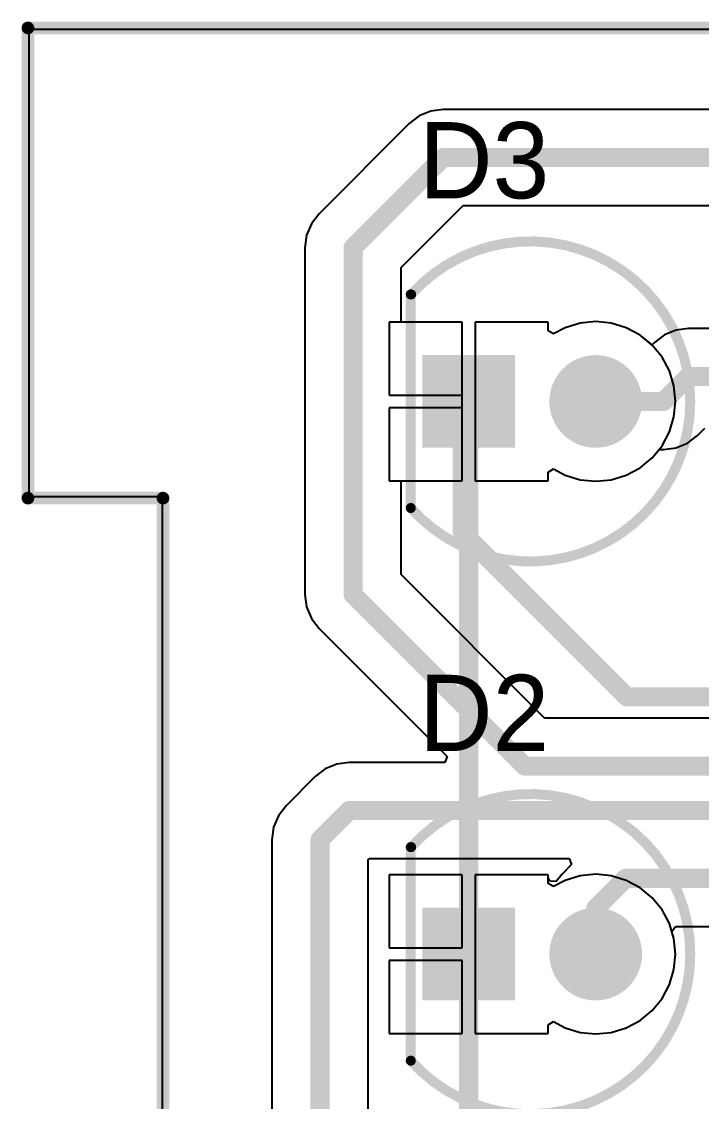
# Model space of a CAD drawing. Extents: x 2 to 5.35, y 2.27 to 3.73.
# Drawn here: x 1.998 to 2.533, y 2.885 to 3.735 of the extents above; entities that cross this region are included whole.
import ezdxf

# ---------------------------------------------------------------- set-up
doc = ezdxf.new("R2010")
doc.units = 0
doc.layers.get('0').update_dxf_attribs({"linetype": 'CONTINUOUS'})
for name, color, linetype in [('BOTTOMLAYER', 5, 'CONTINUOUS'), ('BOTTOMSOLDER', 6, 'CONTINUOUS'), ('MULTILAYER', 9, 'CONTINUOUS'), ('TOPLAYER', 1, 'CONTINUOUS'), ('TOPOVERLAY', 2, 'CONTINUOUS'), ('TOPSOLDER', 216, 'CONTINUOUS')]:
    doc.layers.add(name, color=color, linetype=linetype)

# ---------------------------------------------------------------- blocks, each defined once
blk = doc.blocks.new('LED5_8')
at = {"layer": 'BOTTOMLAYER', "const_width": 0.0325}
blk.add_lwpolyline([(-0.06625, 0, 1), (-0.03375, 0, 1)], format="xyb", close=True, dxfattribs=at)
at = {"layer": 'BOTTOMLAYER'}
blk.add_solid([(0.0175, -0.0325), (0.0825, -0.0325), (0.0175, 0.0325), (0.0825, 0.0325)], dxfattribs=at)
at = {"layer": 'BOTTOMSOLDER', "const_width": 0.0365}
blk.add_lwpolyline([(-0.06825, 0, 1), (-0.03175, 0, 1)], format="xyb", close=True, dxfattribs=at)
at = {"layer": 'BOTTOMSOLDER'}
blk.add_solid([(0.0135, -0.0365), (0.0865, -0.0365), (0.0135, 0.0365), (0.0865, 0.0365)], dxfattribs=at)
at = {"layer": 'MULTILAYER', "const_width": 0.0325}
blk.add_lwpolyline([(-0.06625, 0, 1), (-0.03375, 0, 1)], format="xyb", close=True, dxfattribs=at)
at = {"layer": 'MULTILAYER'}
blk.add_solid([(0.0175, -0.0325), (0.0825, -0.0325), (0.0175, 0.0325), (0.0825, 0.0325)], dxfattribs=at)
at = {"layer": 'TOPLAYER', "const_width": 0.0325}
blk.add_lwpolyline([(-0.06625, 0, 1), (-0.03375, 0, 1)], format="xyb", close=True, dxfattribs=at)
at = {"layer": 'TOPLAYER'}
blk.add_solid([(0.0175, -0.0325), (0.0825, -0.0325), (0.0175, 0.0325), (0.0825, 0.0325)], dxfattribs=at)
at = {"layer": 'TOPOVERLAY', "const_width": 0.007874}
blk.add_lwpolyline([(0.095264, -0.084228, -2.615077), (0.095565, 0.083892)], format="xyb", dxfattribs=at)
at = {"layer": 'TOPOVERLAY', "const_width": 0.003937}
for points in [[(0.093595, 0.083892, 1), (0.097532, 0.083892, 1)], [(0.093596, 0.083892, 1), (0.097533, 0.083892, 1)], [(0.093296, -0.084228, 1), (0.097233, -0.084228, 1)], [(0.093595, -0.084228, 1), (0.097532, -0.084228, 1)]]:
    blk.add_lwpolyline(points, format="xyb", close=True, dxfattribs=at)
at = {"layer": 'TOPOVERLAY', "const_width": 0.007874}
blk.add_lwpolyline([(0.095564, 0.083892), (0.095564, -0.084228)], dxfattribs=at)
at = {"layer": 'TOPSOLDER', "const_width": 0.0365}
blk.add_lwpolyline([(-0.06825, 0, 1), (-0.03175, 0, 1)], format="xyb", close=True, dxfattribs=at)
at = {"layer": 'TOPSOLDER'}
blk.add_solid([(0.0135, -0.0365), (0.0865, -0.0365), (0.0135, 0.0365), (0.0865, 0.0365)], dxfattribs=at)
blk = doc.blocks.new('LED5_9')
at = {"layer": 'BOTTOMLAYER', "const_width": 0.0325}
blk.add_lwpolyline([(-0.066251, 0.000001, 1), (-0.033751, 0.000001, 1)], format="xyb", close=True, dxfattribs=at)
at = {"layer": 'BOTTOMLAYER'}
blk.add_solid([(0.017499, -0.032499), (0.082499, -0.032499), (0.017499, 0.032501), (0.082499, 0.032501)], dxfattribs=at)
at = {"layer": 'BOTTOMSOLDER', "const_width": 0.0365}
blk.add_lwpolyline([(-0.068251, 0.000001, 1), (-0.031751, 0.000001, 1)], format="xyb", close=True, dxfattribs=at)
at = {"layer": 'BOTTOMSOLDER'}
blk.add_solid([(0.013499, -0.036499), (0.086499, -0.036499), (0.013499, 0.036501), (0.086499, 0.036501)], dxfattribs=at)
at = {"layer": 'MULTILAYER', "const_width": 0.0325}
blk.add_lwpolyline([(-0.066251, 0.000001, 1), (-0.033751, 0.000001, 1)], format="xyb", close=True, dxfattribs=at)
at = {"layer": 'MULTILAYER'}
blk.add_solid([(0.017499, -0.032499), (0.082499, -0.032499), (0.017499, 0.032501), (0.082499, 0.032501)], dxfattribs=at)
at = {"layer": 'TOPLAYER', "const_width": 0.0325}
blk.add_lwpolyline([(-0.066251, 0.000001, 1), (-0.033751, 0.000001, 1)], format="xyb", close=True, dxfattribs=at)
at = {"layer": 'TOPLAYER'}
blk.add_solid([(0.017499, -0.032499), (0.082499, -0.032499), (0.017499, 0.032501), (0.082499, 0.032501)], dxfattribs=at)
at = {"layer": 'TOPOVERLAY', "const_width": 0.007874}
blk.add_lwpolyline([(0.095264, -0.084228, -2.615077), (0.095565, 0.083892)], format="xyb", dxfattribs=at)
at = {"layer": 'TOPOVERLAY', "const_width": 0.003937}
for points in [[(0.093594, 0.083893, 1), (0.097531, 0.083893, 1)], [(0.093596, 0.083892, 1), (0.097533, 0.083892, 1)], [(0.093296, -0.084228, 1), (0.097233, -0.084228, 1)], [(0.093594, -0.084227, 1), (0.097531, -0.084227, 1)]]:
    blk.add_lwpolyline(points, format="xyb", close=True, dxfattribs=at)
at = {"layer": 'TOPOVERLAY', "const_width": 0.007874}
blk.add_lwpolyline([(0.095563, 0.083893), (0.095563, -0.084227)], dxfattribs=at)
at = {"layer": 'TOPSOLDER', "const_width": 0.0365}
blk.add_lwpolyline([(-0.068251, 0.000001, 1), (-0.031751, 0.000001, 1)], format="xyb", close=True, dxfattribs=at)
at = {"layer": 'TOPSOLDER'}
blk.add_solid([(0.013499, -0.036499), (0.086499, -0.036499), (0.013499, 0.036501), (0.086499, 0.036501)], dxfattribs=at)

msp = doc.modelspace()

# ---------------------------------------------------------------- linework, layer by layer
at = {"layer": 'BOTTOMLAYER'}
for p, q in [((2.004, 3.361), (2.004, 3.729)), ((2.004, 3.729), (2.952977, 3.729)), ((2.317539, 3.663428), (2.311088, 3.660756)), ((2.32021, 3.664535), (2.317539, 3.663428)), ((2.33, 3.665824), (2.32021, 3.664535)), ((2.8235, 3.665824), (2.33, 3.665824)), ((2.303255, 3.654745), (2.232255, 3.583745)), ((2.311088, 3.660756), (2.303255, 3.654745)), ((2.296824, 3.541333), (2.345667, 3.590176)), ((2.345667, 3.590176), (2.680268, 3.590176)), ((2.232255, 3.583745), (2.226244, 3.575912)), ((2.226244, 3.575912), (2.222465, 3.56679)), ((2.222465, 3.56679), (2.221176, 3.557)), ((2.221176, 3.557), (2.221176, 3.284)), ((2.296824, 3.4985), (2.296824, 3.541333)), ((2.345, 3.4985), (2.296824, 3.4985)), ((2.345, 3.43599), (2.345, 3.4985)), ((2.4125, 3.4985), (2.355, 3.4985)), ((2.355, 3.4985), (2.355, 3.43599)), ((2.4125, 3.491687), (2.4125, 3.4985)), ((2.425967, 3.494022), (2.416789, 3.489116)), ((2.437748, 3.497596), (2.425967, 3.494022)), ((2.45, 3.498802), (2.437748, 3.497596)), ((2.462252, 3.497596), (2.45, 3.498802)), ((2.474033, 3.494022), (2.462252, 3.497596)), ((2.484891, 3.488218), (2.474033, 3.494022)), ((2.523008, 3.493458), (2.513218, 3.492169)), ((2.540478, 3.493458), (2.523008, 3.493458)), ((2.416789, 3.489116), (2.4125, 3.491687)), ((2.494344, 3.480461), (2.484891, 3.488218)), ((2.504096, 3.48839), (2.496263, 3.482379)), ((2.513218, 3.492169), (2.504096, 3.48839)), ((2.496263, 3.482379), (2.494344, 3.480461)), ((2.345, 3.3735), (2.345, 3.43599)), ((2.355, 3.43599), (2.355, 3.3735)), ((2.522286, 3.403244), (2.530119, 3.409255)), ((2.530119, 3.409255), (2.535859, 3.414994)), ((2.513164, 3.399465), (2.522286, 3.403244)), ((2.484891, 3.383782), (2.494408, 3.391592)), ((2.494408, 3.391592), (2.499812, 3.398176)), ((2.499812, 3.398176), (2.503374, 3.398176)), ((2.503374, 3.398176), (2.513164, 3.399465)), ((2.4125, 3.380313), (2.416789, 3.382884)), ((2.416789, 3.382884), (2.425967, 3.377978)), ((2.474033, 3.377978), (2.484891, 3.383782)), ((2.4125, 3.3735), (2.4125, 3.380313)), ((2.425967, 3.377978), (2.437748, 3.374404)), ((2.437748, 3.374404), (2.45, 3.373198)), ((2.45, 3.373198), (2.462252, 3.374404)), ((2.462252, 3.374404), (2.474033, 3.377978)), ((2.296824, 3.299667), (2.296824, 3.3735)), ((2.296824, 3.3735), (2.345, 3.3735)), ((2.355, 3.3735), (2.4125, 3.3735)), ((2.107, 3.361), (2.004, 3.361)), ((2.109, 3.359), (2.107, 3.361)), ((2.109, 2.416), (2.109, 3.359)), ((2.409667, 3.186824), (2.296824, 3.299667)), ((2.221176, 3.284), (2.221176, 3.284)), ((2.221176, 3.284), (2.221176, 3.284)), ((2.221176, 3.284), (2.222465, 3.274211)), ((2.222465, 3.274211), (2.226244, 3.265088)), ((2.226244, 3.265088), (2.232255, 3.257255)), ((2.232255, 3.257255), (2.333066, 3.156443)), ((2.68, 3.186824), (2.409667, 3.186824)), ((2.333066, 3.156443), (2.331153, 3.151824)), ((2.237088, 3.146756), (2.229255, 3.140745)), ((2.246211, 3.150535), (2.237088, 3.146756)), ((2.256, 3.151824), (2.246211, 3.150535)), ((2.331153, 3.151824), (2.256, 3.151824)), ((2.229255, 3.140745), (2.206255, 3.117745)), ((2.206255, 3.117745), (2.200244, 3.109912)), ((2.200244, 3.109912), (2.196465, 3.100789)), ((2.196465, 3.100789), (2.195176, 3.091)), ((2.195176, 3.091), (2.195176, 2.458)), ((2.270824, 3.075333), (2.271667, 3.076176)), ((2.270824, 2.473667), (2.270824, 3.075333)), ((2.271667, 3.076176), (2.429153, 3.076176)), ((2.431066, 3.071557), (2.423256, 3.063747)), ((2.429153, 3.076176), (2.431066, 3.071557)), ((2.345001, 3.063499), (2.287501, 3.063499)), ((2.287501, 3.063499), (2.287501, 3.005999)), ((2.345001, 3.005999), (2.345001, 3.063499)), ((2.412501, 3.063499), (2.355001, 3.063499)), ((2.355001, 3.063499), (2.355001, 3.000989)), ((2.412501, 3.061244), (2.412501, 3.063499)), ((2.413954, 3.058527), (2.412501, 3.061244)), ((2.423256, 3.063747), (2.418937, 3.058118)), ((2.418937, 3.058118), (2.413954, 3.058527)), ((2.509916, 3.018794), (2.512894, 3.02281)), ((2.511597, 3.013251), (2.509916, 3.018794)), ((2.512894, 3.02281), (2.540478, 3.02281)), ((2.512804, 3.000999), (2.511597, 3.013251)), ((2.287501, 3.005999), (2.345001, 3.005999)), ((2.355001, 3.000989), (2.355001, 2.938499)), ((2.511597, 2.988747), (2.512804, 3.000999)), ((2.345001, 2.995999), (2.287501, 2.995999)), ((2.287501, 2.995999), (2.287501, 2.938499)), ((2.345001, 2.938499), (2.345001, 2.995999)), ((2.508023, 2.976966), (2.511597, 2.988747)), ((2.50222, 2.966108), (2.508023, 2.976966)), ((2.494409, 2.956591), (2.50222, 2.966108)), ((2.484892, 2.948781), (2.494409, 2.956591)), ((2.412501, 2.945312), (2.41679, 2.947883)), ((2.412501, 2.938499), (2.412501, 2.945312)), ((2.41679, 2.947883), (2.425968, 2.942977)), ((2.425968, 2.942977), (2.437749, 2.939404)), ((2.462253, 2.939404), (2.474035, 2.942977)), ((2.474035, 2.942977), (2.484892, 2.948781)), ((2.287501, 2.938499), (2.345001, 2.938499)), ((2.355001, 2.938499), (2.412501, 2.938499)), ((2.437749, 2.939404), (2.450001, 2.938197)), ((2.450001, 2.938197), (2.462253, 2.939404))]:
    msp.add_line(p, q, dxfattribs=at)
at = {"layer": 'BOTTOMLAYER', "const_width": 0.015}
for points in [[(2.259, 3.557), (2.33, 3.628)], [(2.33, 3.628), (2.76, 3.628)], [(2.259, 3.284), (2.259, 3.557)], [(2.503374, 3.436), (2.523008, 3.455634)], [(2.523008, 3.455634), (2.598478, 3.455634)], [(2.345, 3.333), (2.345, 3.436)], [(2.45, 3.436), (2.503374, 3.436)], [(2.345, 3.333), (2.4745, 3.2035)], [(2.259, 3.284), (2.394, 3.149)], [(2.4745, 3.2035), (2.6835, 3.2035)], [(2.394, 3.149), (2.68, 3.149)], [(2.233, 3.091), (2.256, 3.114)], [(2.256, 3.114), (2.64, 3.114)], [(2.233, 2.458), (2.233, 3.091)], [(2.450001, 3.037001), (2.473634, 3.060634)], [(2.473634, 3.060634), (2.598478, 3.060634)], [(2.450001, 3.000999), (2.450001, 3.037001)]]:
    msp.add_lwpolyline(points, dxfattribs=at)
at = {"layer": 'BOTTOMLAYER', "const_width": 0.0075}
for points in [[(2.32625, 3.628, 1), (2.33375, 3.628, 1)], [(2.32625, 3.628, 1), (2.33375, 3.628, 1)], [(2.25525, 3.557, 1), (2.26275, 3.557, 1)], [(2.25525, 3.557, 1), (2.26275, 3.557, 1)], [(2.519258, 3.455634, 1), (2.526758, 3.455634, 1)], [(2.519258, 3.455634, 1), (2.526758, 3.455634, 1)], [(2.34125, 3.436, 1), (2.34875, 3.436, 1)], [(2.44625, 3.436, 1), (2.45375, 3.436, 1)], [(2.499624, 3.436, 1), (2.507124, 3.436, 1)], [(2.499624, 3.436, 1), (2.507124, 3.436, 1)], [(2.34125, 3.333, 1), (2.34875, 3.333, 1)], [(2.34125, 3.333, 1), (2.34875, 3.333, 1)], [(2.25525, 3.284, 1), (2.26275, 3.284, 1)], [(2.25525, 3.284, 1), (2.26275, 3.284, 1)], [(2.47075, 3.2035, 1), (2.47825, 3.2035, 1)], [(2.47075, 3.2035, 1), (2.47825, 3.2035, 1)], [(2.39025, 3.149, 1), (2.39775, 3.149, 1)], [(2.39025, 3.149, 1), (2.39775, 3.149, 1)], [(2.25225, 3.114, 1), (2.25975, 3.114, 1)], [(2.25225, 3.114, 1), (2.25975, 3.114, 1)], [(2.22925, 3.091, 1), (2.23675, 3.091, 1)], [(2.22925, 3.091, 1), (2.23675, 3.091, 1)], [(2.469884, 3.060634, 1), (2.477384, 3.060634, 1)], [(2.469884, 3.060634, 1), (2.477384, 3.060634, 1)], [(2.446251, 3.037001, 1), (2.453751, 3.037001, 1)], [(2.446251, 3.037001, 1), (2.453751, 3.037001, 1)], [(2.446251, 3.000999, 1), (2.453751, 3.000999, 1)]]:
    msp.add_lwpolyline(points, format="xyb", close=True, dxfattribs=at)
at = {"layer": 'TOPLAYER'}
for p, q in [((2.004, 3.361), (2.004, 3.729)), ((2.004, 3.729), (5.349, 3.729)), ((2.345, 3.4985), (2.2875, 3.4985)), ((2.2875, 3.4985), (2.2875, 3.441)), ((2.345, 3.441), (2.345, 3.4985)), ((2.4125, 3.4985), (2.355, 3.4985)), ((2.355, 3.4985), (2.355, 3.43599)), ((2.4125, 3.491687), (2.4125, 3.4985)), ((2.425967, 3.494022), (2.416789, 3.489116)), ((2.437748, 3.497596), (2.425967, 3.494022)), ((2.45, 3.498802), (2.437748, 3.497596)), ((2.462252, 3.497596), (2.45, 3.498802)), ((2.474033, 3.494022), (2.462252, 3.497596)), ((2.484891, 3.488218), (2.474033, 3.494022)), ((2.416789, 3.489116), (2.4125, 3.491687)), ((2.494408, 3.480408), (2.484891, 3.488218)), ((2.502218, 3.470891), (2.494408, 3.480408)), ((2.508022, 3.460033), (2.502218, 3.470891)), ((2.511596, 3.448252), (2.508022, 3.460033)), ((2.512802, 3.436), (2.511596, 3.448252)), ((2.2875, 3.441), (2.345, 3.441)), ((2.355, 3.43599), (2.355, 3.3735)), ((2.511596, 3.423748), (2.512802, 3.436)), ((2.345, 3.431), (2.2875, 3.431)), ((2.2875, 3.431), (2.2875, 3.3735)), ((2.345, 3.3735), (2.345, 3.431)), ((2.508022, 3.411967), (2.511596, 3.423748)), ((2.502218, 3.401109), (2.508022, 3.411967)), ((2.494408, 3.391592), (2.502218, 3.401109)), ((2.484891, 3.383782), (2.494408, 3.391592)), ((2.4125, 3.380313), (2.416789, 3.382884)), ((2.416789, 3.382884), (2.425967, 3.377978)), ((2.474033, 3.377978), (2.484891, 3.383782)), ((2.4125, 3.3735), (2.4125, 3.380313)), ((2.425967, 3.377978), (2.437748, 3.374404)), ((2.437748, 3.374404), (2.45, 3.373198)), ((2.45, 3.373198), (2.462252, 3.374404)), ((2.462252, 3.374404), (2.474033, 3.377978)), ((2.2875, 3.3735), (2.345, 3.3735)), ((2.355, 3.3735), (2.4125, 3.3735)), ((2.107, 3.361), (2.004, 3.361)), ((2.109, 3.359), (2.107, 3.361)), ((2.109, 2.416), (2.109, 3.359)), ((2.345001, 3.063499), (2.287501, 3.063499)), ((2.287501, 3.063499), (2.287501, 3.005999)), ((2.345001, 3.005999), (2.345001, 3.063499)), ((2.412501, 3.063499), (2.355001, 3.063499)), ((2.355001, 3.063499), (2.355001, 3.000989)), ((2.412501, 3.056686), (2.412501, 3.063499)), ((2.437749, 3.062595), (2.425968, 3.059021)), ((2.450001, 3.063802), (2.437749, 3.062595)), ((2.462253, 3.062595), (2.450001, 3.063802)), ((2.474035, 3.059021), (2.462253, 3.062595)), ((2.41679, 3.054115), (2.412501, 3.056686)), ((2.425968, 3.059021), (2.41679, 3.054115)), ((2.484892, 3.053218), (2.474035, 3.059021)), ((2.494409, 3.045407), (2.484892, 3.053218)), ((2.50222, 3.03589), (2.494409, 3.045407)), ((2.508023, 3.025033), (2.50222, 3.03589)), ((2.511597, 3.013251), (2.508023, 3.025033)), ((2.512804, 3.000999), (2.511597, 3.013251)), ((2.287501, 3.005999), (2.345001, 3.005999)), ((2.355001, 3.000989), (2.355001, 2.938499)), ((2.511597, 2.988747), (2.512804, 3.000999)), ((2.345001, 2.995999), (2.287501, 2.995999)), ((2.287501, 2.995999), (2.287501, 2.938499)), ((2.345001, 2.938499), (2.345001, 2.995999)), ((2.508023, 2.976966), (2.511597, 2.988747)), ((2.50222, 2.966108), (2.508023, 2.976966)), ((2.494409, 2.956591), (2.50222, 2.966108)), ((2.484892, 2.948781), (2.494409, 2.956591)), ((2.412501, 2.945312), (2.41679, 2.947883)), ((2.412501, 2.938499), (2.412501, 2.945312)), ((2.41679, 2.947883), (2.425968, 2.942977)), ((2.425968, 2.942977), (2.437749, 2.939404)), ((2.462253, 2.939404), (2.474035, 2.942977)), ((2.474035, 2.942977), (2.484892, 2.948781)), ((2.287501, 2.938499), (2.345001, 2.938499)), ((2.355001, 2.938499), (2.412501, 2.938499)), ((2.437749, 2.939404), (2.450001, 2.938197)), ((2.450001, 2.938197), (2.462253, 2.939404))]:
    msp.add_line(p, q, dxfattribs=at)
at = {"layer": 'TOPLAYER', "const_width": 0.015}
msp.add_lwpolyline([(2.35, 2.516), (2.35, 3.436)], dxfattribs=at)
at = {"layer": 'TOPLAYER', "const_width": 0.0075}
msp.add_lwpolyline([(2.34625, 3.436, 1), (2.35375, 3.436, 1)], format="xyb", close=True, dxfattribs=at)
at = {"layer": 'TOPOVERLAY', "const_width": 0.01}
for points in [[(2.003116, 3.359882), (2.003116, 3.72996)], [(2.003116, 3.72996), (5.349572, 3.72996)], [(2.003116, 3.359882), (2.109416, 3.359882)], [(2.109416, 2.415), (2.109416, 3.359882)]]:
    msp.add_lwpolyline(points, dxfattribs=at)
at = {"layer": 'TOPOVERLAY', "const_width": 0.005}
for points in [[(2.000616, 3.72996, 1), (2.005616, 3.72996, 1)], [(2.000616, 3.72996, 1), (2.005616, 3.72996, 1)], [(2.000616, 3.359882, 1), (2.005616, 3.359882, 1)], [(2.000616, 3.359882, 1), (2.005616, 3.359882, 1)], [(2.106916, 3.359882, 1), (2.111916, 3.359882, 1)], [(2.106916, 3.359882, 1), (2.111916, 3.359882, 1)]]:
    msp.add_lwpolyline(points, format="xyb", close=True, dxfattribs=at)

# ---------------------------------------------------------------- block references
at = {"rotation": 180}
for name, p in [('LED5_8', (2.4, 3.436)), ('LED5_9', (2.4, 3.001))]:
    msp.add_blockref(name, p, dxfattribs=at)

# ---------------------------------------------------------------- texts
at = {"layer": 'TOPOVERLAY'}
for s, p in [('D3', (2.310888, 3.595842)), ('D2', (2.310888, 3.160842))]:
    msp.add_text(s, height=0.06, dxfattribs=at).set_placement(p)

doc.saveas('drawing.dxf')
